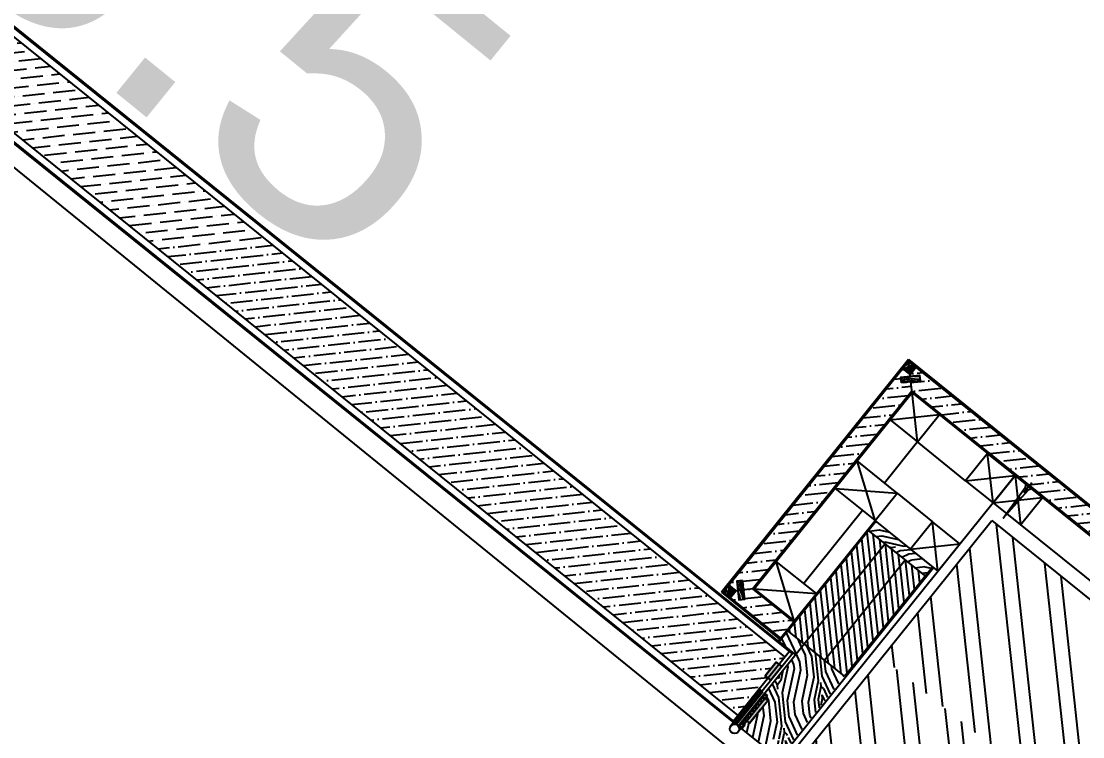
# Model space of a CAD drawing. Extents: x 83 to 143.2, y -2.6 to 70.8.
# Drawn here: x 115.893 to 116.8, y 41.708 to 42.319 of the extents above; entities that cross this region are included whole.
import ezdxf

# ---------------------------------------------------------------- set-up
doc = ezdxf.new("R2010")
doc.units = 0
doc.header["$MEASUREMENT"] = 0
doc.header["$PDMODE"] = 3
doc.header["$PDSIZE"] = 0.3
doc.layers.get('0').update_dxf_attribs({"linetype": 'CONTINUOUS'})
doc.layers.get('DEFPOINTS').update_dxf_attribs({"linetype": 'CONTINUOUS'})
for name, color, linetype in [('00CONDAS-DIM', 9, 'CONTINUOUS'), ('00CONDAS-SERRUR', 3, 'CONTINUOUS'), ('00CONDAS-WOOD', 2, 'CONTINUOUS'), ('a-dim', 3, 'CONTINUOUS'), ('A-FLOR-LEVL', 221, 'CONTINUOUS'), ('A-HATCH-WALL', 8, 'CONTINUOUS'), ('A-PLASTER', 8, 'CONTINUOUS'), ('A-WALL', 4, 'CONTINUOUS'), ('HA', 8, 'CONTINUOUS'), ('SERRUR', 3, 'CONTINUOUS'), ('SHADE30', 30, 'CONTINUOUS'), ('WOOD', 2, 'CONTINUOUS')]:
    doc.layers.add(name, color=color, linetype=linetype)
doc.styles.add('A100-STEXT', font='ARIAL.TTF', dxfattribs={"height": 0.25})
doc.dimstyles.new('A100-DIM', dxfattribs={"dimtxt": 0.25, "dimasz": 0.2, "dimexe": 0.1, "dimexo": 0.3, "dimgap": 0.1, "dimtad": 1, "dimlfac": 100, "dimrnd": 0.5, "dimdsep": 46, "dimtxsty": 'A100-STEXT', "dimblk1": 'OBLIQUE', "dimblk2": 'OBLIQUE', "dimsah": 1, "dimcen": -0.05, "dimdle": 0.1, "dimclrd": 15, "dimclre": 15, "dimclrt": 256, "dimadec": 0, "dimazin": 0, "dimtfac": 0.28, "dimtix": 1, "dimtmove": 2, "dimatfit": 3, "dimldrblk": 'OBLIQUE', "dimfxl": 0, "dimtolj": 1, "dimarcsym": 0})

# ---------------------------------------------------------------- blocks, each defined once
blk = doc.blocks.new('_OBLIQUE')
at = {"color": 0, "linetype": 'ByBlock'}
blk.add_line((-0.5, -0.5), (0.5, 0.5), dxfattribs=at)
blk = doc.blocks.new('*D48')
at = {"layer": 'a-dim', "color": 15, "lineweight": -2}
for p, q in [((114.70105, 42.21794), (117.58383, 45.80257)), ((117.56894, 45.68622), (117.44323, 45.78732)), ((114.81151, 42.25743), (114.6858, 42.35853))]:
    blk.add_line(p, q, dxfattribs=at)
at = {"layer": 'DEFPOINTS', "color": 0}
for p in [(117.52116, 45.72465), (117.80272, 45.49821), (115.04529, 42.06943)]:
    blk.add_point(p, dxfattribs=at)
at = {"layer": 'a-dim', "color": 15, "lineweight": -2, "xscale": 0.2, "yscale": 0.2, "zscale": 0.2}
for p, rotation in [((117.52116, 45.72465), 51.19370936958021), ((114.76372, 42.29586), 231.1937093695802)]:
    blk.add_blockref('_OBLIQUE', p, dxfattribs=dict(at, rotation=rotation))
at = {"layer": 'a-dim', "insert": (115.96505, 44.15292), "char_height": 0.25, "attachment_point": 5, "rotation": 51.19371, "style": 'A100-STEXT'}
blk.add_mtext('\\A1;440', dxfattribs=at)
blk = doc.blocks.new('*D50')
at = {"layer": 'a-dim', "color": 15, "lineweight": -2}
for p, q in [((114.29504, 43.077), (114.55824, 43.40123)), ((117.12335, 41.1902), (114.41757, 43.38661)), ((116.84554, 41.00663), (117.10874, 41.33086))]:
    blk.add_line(p, q, dxfattribs=at)
at = {"layer": 'DEFPOINTS', "color": 0}
for p in [(114.49521, 43.32359), (114.10597, 42.84408), (116.65647, 40.77371)]:
    blk.add_point(p, dxfattribs=at)
at = {"layer": 'a-dim', "color": 15, "lineweight": -2, "xscale": 0.2, "yscale": 0.2, "zscale": 0.2}
for p, rotation in [((114.49521, 43.32359), 140.9320866278699), ((117.04571, 41.25322), 320.9320866278699)]:
    blk.add_blockref('_OBLIQUE', p, dxfattribs=dict(at, rotation=rotation))
at = {"layer": 'a-dim', "insert": (115.91399, 42.46522), "char_height": 0.25, "attachment_point": 5, "rotation": 320.93209, "style": 'A100-STEXT'}
blk.add_mtext('\\A1;328.5', dxfattribs=at)
blk = doc.blocks.new('*D72')
at = {"layer": 'a-dim', "color": 15, "lineweight": -2}
for p, q in [((114.15354, 42.20911), (113.98675, 42.00171)), ((113.97149, 42.1423), (115.95863, 40.54425)), ((115.98483, 40.73639), (115.81804, 40.52899))]:
    blk.add_line(p, q, dxfattribs=at)
at = {"layer": 'DEFPOINTS', "color": 0}
for p in [(114.34155, 42.44289), (116.17283, 40.97017), (115.8807, 40.60692)]:
    blk.add_point(p, dxfattribs=at)
at = {"layer": 'a-dim', "color": 15, "lineweight": -2, "xscale": 0.2, "yscale": 0.2, "zscale": 0.2}
for p, rotation in [((114.04942, 42.07964), 141.1937093686047), ((115.8807, 40.60692), 321.1937093686047)]:
    blk.add_blockref('_OBLIQUE', p, dxfattribs=dict(at, rotation=rotation))
at = {"layer": 'a-dim', "insert": (115.10778, 41.52074), "char_height": 0.25, "attachment_point": 5, "rotation": 321.19371, "style": 'A100-STEXT'}
blk.add_mtext('\\A1;235', dxfattribs=at)
blk = doc.blocks.new('HING-PL-35')
at = {"layer": 'HA'}
h = blk.add_hatch(dxfattribs=at)
h.set_pattern_fill('NET', color=256, scale=0.02, angle=135, style=0)
h.set_pattern_definition([(135, (34.9200213, -8302.3462178), (-0.001767766953, -0.001767766953), []), (225, (34.9200213, -8302.3462178), (0.001767766953, -0.001767766953), [])])
h.paths.add_polyline_path([(0.003, 0.005, -0.341999), (0, 0.00113), (0, 0), (0.003, 0)])
h.paths.add_polyline_path([(-0.002, 0.00113, -0.341999), (-0.005, 0.005), (-0.005, 0), (-0.002, 0)])
h.paths.add_polyline_path([(-0.002, 0), (-0.005, 0), (-0.005, -0.001), (-0.002, -0.001)])
h.paths.add_polyline_path([(-0.002, -0.001), (-0.005, -0.001), (-0.005, -0.035), (-0.002, -0.035)])
h.paths.add_polyline_path([(0.003, 0), (0, 0), (0, -0.01091, -0.008633), (0.003, -0.0092)])
h.paths.add_polyline_path([(0.003, -0.0092, 0.008633), (0, -0.01091), (0, -0.02124, -0.015099), (0.003, -0.01881)])
h.paths.add_polyline_path([(0.003, -0.01881, 0.015099), (0, -0.02124), (0, -0.03447, -0.016745), (0.003, -0.03128)])
h.paths.add_polyline_path([(0.003, -0.03128, 0.016745), (0, -0.03447), (0, -0.035), (0.003, -0.035)])
at = {"layer": 'SERRUR'}
for p, q in [((-0.005, -0.035), (-0.005, 0.005)), ((-0.002, -0.035), (-0.002, 0.00113)), ((0, -0.035), (0, 0.00113)), ((0.003, -0.035), (0.003, 0.005)), ((-0.005, -0.035), (-0.002, -0.035)), ((0, -0.035), (0.003, -0.035))]:
    blk.add_line(p, q, dxfattribs=at)
blk.add_circle((-0.001, 0.005), 0.004, dxfattribs=at)
blk = doc.blocks.new('scr')
at = {"layer": '00CONDAS-SERRUR'}
for p, q in [((266536.36, 268713.65, 0), (266568.67, 268715.37, 0)), ((266536.36, 268713.66, 0), (266568.67, 268711.93, 0)), ((266536.36, 268713.66, 0), (266568.67, 268711.93, 0)), ((266538.49, 268713.46, 0), (266538.63, 268713.85, 0)), ((266539.72, 268713.39, 0), (266539.92, 268713.93, 0)), ((266540.95, 268713.31, 0), (266541.2, 268714, 0)), ((266542.18, 268713.24, 0), (266542.49, 268714.08, 0)), ((266543.41, 268713.17, 0), (266543.78, 268714.16, 0)), ((266544.64, 268713.1, 0), (266545.06, 268714.23, 0)), ((266545.87, 268713.02, 0), (266546.35, 268714.31, 0)), ((266547.1, 268712.95, 0), (266547.64, 268714.39, 0)), ((266548.33, 268712.88, 0), (266548.92, 268714.46, 0)), ((266549.57, 268712.8, 0), (266550.21, 268714.54, 0)), ((266550.8, 268712.73, 0), (266551.5, 268714.61, 0)), ((266552.11, 268712.65, 0), (266552.87, 268714.7, 0)), ((266553.42, 268712.58, 0), (266554.24, 268714.78, 0)), ((266554.63, 268712.51, 0), (266555.5, 268714.85, 0)), ((266555.86, 268712.43, 0), (266556.78, 268714.93, 0)), ((266557.09, 268712.36, 0), (266558.07, 268715, 0)), ((266558.32, 268712.29, 0), (266559.36, 268715.08, 0)), ((266571.36, 268716.88, 0), (266568.67, 268715.37, 0)), ((266571.36, 268716.88, 0), (266568.67, 268715.37, 0)), ((266571.36, 268716.88, 0), (266568.67, 268715.37, 0)), ((266571.36, 268716.88, 0), (266568.67, 268715.37, 0)), ((266568.67, 268711.93, 0), (266568.67, 268715.37, 0)), ((266568.67, 268715.37, 0), (266568.67, 268711.93, 0)), ((266568.67, 268711.93, 0), (266568.67, 268715.37, 0)), ((266568.67, 268715.37, 0), (266568.67, 268711.93, 0)), ((266571.36, 268714.19, 0), (266570.28, 268714.19, 0)), ((266570.28, 268713.12, 0), (266570.28, 268714.19, 0)), ((266571.36, 268714.19, 0), (266570.28, 268714.19, 0)), ((266570.28, 268714.19, 0), (266570.28, 268713.12, 0)), ((266571.36, 268714.19, 0), (266570.28, 268714.19, 0)), ((266570.28, 268713.12, 0), (266570.28, 268714.19, 0)), ((266571.36, 268714.19, 0), (266570.28, 268714.19, 0)), ((266570.28, 268714.19, 0), (266570.28, 268713.12, 0)), ((266571.36, 268714.19, 0), (266571.36, 268716.88, 0)), ((266571.36, 268716.88, 0), (266571.36, 268714.19, 0)), ((266571.36, 268714.19, 0), (266571.36, 268716.88, 0)), ((266571.36, 268716.88, 0), (266571.36, 268714.19, 0)), ((266571.36, 268710.43, 0), (266568.67, 268711.93, 0)), ((266571.36, 268710.43, 0), (266568.67, 268711.93, 0)), ((266571.36, 268710.43, 0), (266568.67, 268711.93, 0)), ((266571.36, 268710.43, 0), (266568.67, 268711.93, 0)), ((266571.36, 268713.12, 0), (266570.28, 268713.12, 0)), ((266571.36, 268713.12, 0), (266570.28, 268713.12, 0)), ((266571.36, 268713.12, 0), (266570.28, 268713.12, 0)), ((266571.36, 268713.12, 0), (266570.28, 268713.12, 0)), ((266571.36, 268710.43, 0), (266571.36, 268713.12, 0)), ((266571.36, 268713.12, 0), (266571.36, 268710.43, 0)), ((266571.36, 268710.43, 0), (266571.36, 268713.12, 0)), ((266571.36, 268713.12, 0), (266571.36, 268710.43, 0))]:
    blk.add_line(p, q, dxfattribs=at)
at = {"layer": 'HA'}
blk.add_line((266564.67, 268713.65, 0), (266575.81, 268713.65, 0), dxfattribs=at)

msp = doc.modelspace()

# ---------------------------------------------------------------- hatches: boundary and pattern name
at = {"layer": 'A-HATCH-WALL'}
h = msp.add_hatch(dxfattribs=at)
h.set_pattern_fill('ANSI32', color=256, scale=0.1, angle=51.19371, style=0)
h.set_pattern_definition([(57.3874, (111.50891, 37.085542), (-0.03158753, 0.02021084), []), (57.3874, (111.526175, 37.089334), (-0.03158753, 0.02021084), [])])
edge = h.paths.add_edge_path()
edge.add_line((117.80571, 41.91553), (117.77063, 41.94374))
edge.add_line((117.77063, 41.94374), (117.76908, 41.94181))
edge.add_ellipse((117.7684, 41.94096), major_axis=(0.000764, 0.000764), ratio=1, start_angle=6.19371, end_angle=96.19371)
edge.add_ellipse((117.7684, 41.94097), major_axis=(0.00153, 0.00153), ratio=1, start_angle=6.19371, end_angle=96.19371)
edge.add_line((117.76672, 41.94232), (117.7635, 41.93831))
edge.add_line((117.7635, 41.93831), (117.76419, 41.93467))
edge.add_line((117.76419, 41.93467), (117.76255, 41.93713))
edge.add_line((117.76255, 41.93713), (117.7615, 41.93583))
edge.add_line((117.7615, 41.93583), (117.76219, 41.93219))
edge.add_line((117.76219, 41.93219), (117.76055, 41.93465))
edge.add_line((117.76055, 41.93465), (117.7595, 41.93334))
edge.add_line((117.7595, 41.93334), (117.75959, 41.93285))
edge.add_line((117.75959, 41.93285), (117.75939, 41.9332))
edge.add_line((117.75939, 41.9332), (117.7575, 41.93086))
edge.add_line((117.7575, 41.93086), (117.75819, 41.92722))
edge.add_line((117.75819, 41.92722), (117.75655, 41.92968))
edge.add_line((117.75655, 41.92968), (117.75004, 41.92158))
edge.add_ellipse((117.74968, 41.92326), major_axis=(0.0017, 0.0017), ratio=1, start_angle=96.19371, end_angle=276.19371)
edge.add_line((117.75004, 41.92158), (117.75419, 41.92674))
edge.add_line((117.75419, 41.92674), (117.75356, 41.92778))
edge.add_line((117.75356, 41.92778), (117.75628, 41.93082))
edge.add_line((117.75628, 41.93082), (117.75526, 41.93252))
edge.add_line((117.75526, 41.93252), (117.75241, 41.93244))
edge.add_line((117.75241, 41.93244), (117.75242, 41.93215))
edge.add_line((117.75242, 41.93215), (117.75173, 41.93242))
edge.add_line((117.75173, 41.93242), (117.75526, 41.93252))
edge.add_line((117.75526, 41.93252), (117.75628, 41.93082))
edge.add_line((117.75628, 41.93082), (117.759, 41.93385))
edge.add_line((117.759, 41.93385), (117.75724, 41.9368))
edge.add_line((117.75724, 41.9368), (117.75572, 41.93739))
edge.add_line((117.75572, 41.93739), (117.75909, 41.93748))
edge.add_line((117.75909, 41.93748), (117.76036, 41.93537))
edge.add_line((117.76036, 41.93537), (117.76172, 41.93688))
edge.add_line((117.76172, 41.93688), (117.7606, 41.93875))
edge.add_line((117.7606, 41.93875), (117.75772, 41.93987))
edge.add_line((117.75772, 41.93987), (117.7599, 41.93993))
edge.add_line((117.7599, 41.93993), (117.76172, 41.93688))
edge.add_line((117.76172, 41.93688), (117.7686, 41.94457))
edge.add_line((117.7686, 41.94457), (117.76768, 41.94612))
edge.add_line((117.76768, 41.94612), (117.67518, 42.0205))
edge.add_line((117.67518, 42.0205), (117.14421, 41.36026))
edge.add_line((117.14421, 41.36026), (116.72888, 40.84381))
edge.add_line((116.72888, 40.84381), (116.85941, 40.73884))
edge.add_line((116.85941, 40.73884), (117.80571, 41.91553))
edge = h.paths.add_edge_path(flags=17)
edge.add_ellipse((117.74968, 41.92326), major_axis=(0.0017, 0.0017), ratio=1, start_angle=186.2075, end_angle=276.19371)
edge.add_ellipse((117.74968, 41.92326), major_axis=(0.0017, 0.0017), ratio=1, start_angle=186.19159, end_angle=276.19371)
edge.add_ellipse((117.74968, 41.92326), major_axis=(0.0017, 0.0017), ratio=1, start_angle=96.19371, end_angle=186.19159)
edge.add_line((117.74729, 41.923), (117.74729, 41.923))
edge.add_ellipse((117.74968, 41.92326), major_axis=(0.0017, 0.0017), ratio=1, start_angle=96.19371, end_angle=186.19159)
h.paths.add_polyline_path([(117.75441, 41.93492), (117.75442, 41.93463), (117.75372, 41.9349)], flags=16)
h.paths.add_polyline_path([(117.76019, 41.9297), (117.75978, 41.93032), (117.76006, 41.93038)], flags=16)
edge = h.paths.add_edge_path(flags=16)
edge.add_ellipse((117.76296, 41.94534), major_axis=(0.000764, 0.000764), ratio=1, start_angle=276.19371, end_angle=366.19371)
edge.add_ellipse((117.76296, 41.94534), major_axis=(0.00153, 0.00153), ratio=1, start_angle=276.19371, end_angle=366.19371)
edge = h.paths.add_edge_path(flags=16)
edge.add_ellipse((117.76296, 41.94534), major_axis=(0.000764, 0.000764), ratio=1, start_angle=276.19371, end_angle=366.19371)
edge.add_line((117.76364, 41.94618), (117.76364, 41.94618))
edge.add_ellipse((117.76296, 41.94534), major_axis=(0.000764, 0.000764), ratio=1, start_angle=276.19371, end_angle=366.19371, ccw=False)
edge.add_ellipse((117.76296, 41.94534), major_axis=(0.00153, 0.00153), ratio=1, start_angle=276.19371, end_angle=366.19371)
h = msp.add_hatch(dxfattribs=at)
h.set_pattern_fill('ANSI32', color=256, scale=0.1, angle=51.19371, style=0)
h.set_pattern_definition([(96.19371, (92.466562, -21.667857), (-0.037281106, -0.004045883), []), (96.19371, (92.47764, -21.65408), (-0.037281106, -0.004045883), [])])
h.paths.add_polyline_path([(117.14421, 41.36026), (117.23821, 41.47715), (116.72195, 41.89233), (116.62794, 41.77544)])
h = msp.add_hatch(dxfattribs=at)
h.set_pattern_fill('ANSI32', color=256, scale=0.1, angle=51.19371, style=0)
h.set_pattern_definition([(96.19371, (85.894197, 11.917012), (-0.037281106, -0.004045883), []), (96.19371, (85.905275, 11.930788), (-0.037281106, -0.004045883), [])])
h.paths.add_polyline_path([(116.74483, 41.68143), (116.62794, 41.77544), (115.92464, 40.9009), (116.04153, 40.80689)])
at = {"layer": 'HA'}
h = msp.add_hatch(dxfattribs=at)
h.set_pattern_fill('ANSI36', color=256, scale=0.06, angle=51.19371, style=0)
h.set_pattern_definition([(6.1937094, (-241.5782636, 7.708234), (0.01385756349, -0.00604016218), [0.01875, -0.00375, 0, -0.00375])])
h.paths.add_polyline_path([(116.54521, 41.77588), (116.5402, 41.76965), (116.53786, 41.77153), (116.52846, 41.75984), (116.52844, 41.75982), (116.53078, 41.75794), (116.5051, 41.72601), (115.78895, 42.30194), (115.81087, 42.32919), (115.81321, 42.32731), (115.82263, 42.33902), (115.82029, 42.3409), (115.82906, 42.35181)])
h = msp.add_hatch(dxfattribs=at)
h.set_pattern_fill('WOODFACE', color=256, scale=0.015, angle=51.19371, style=0)
h.set_pattern_definition([(51.1937094, (-241.575799, 7.710102), (0.02108937805, 0.00228869687), [0.00075, -0.01425]), (321.1937094, (-241.567948, 7.711487), (0.00228869687, -0.02108937805), [0.0015, -0.0135]), (6.1937094, (-241.570997, 7.710089), (0.01168903746, -0.0094003406), [0.0010605, -0.0031815, 0.0010605, -0.002121, 0.007425, -0.00636470343]), (6.1937094, (-241.576854, 7.709987), (0.01168903746, -0.0094003406), [0.00106065, -0.0021213, 0.00106065, -0.01697060343]), (6.1937094, (-241.572395, 7.713138), (0.01168903746, -0.0094003406), [0.00106065, -0.0201525534]), (6.1937094, (-241.572039, 7.714777), (0.01168903746, -0.0094003406), [0.00106065, -0.0201525534]), (6.1937094, (-241.57228, 7.712084), (0.01168903746, -0.0094003406), [0.00106065, -0.0201525534]), (6.1937094, (-241.572166, 7.711029), (0.01168903746, -0.0094003406), [0.0021213, -0.0190919034]), (6.1937094, (-241.561049, 7.706901), (0.01168903746, -0.0094003406), [0.0021213, -0.0190919034]), (6.1937094, (-241.572521, 7.70939), (0.01168903746, -0.0094003406), [0.0042426, -0.0169706034]), (6.1937094, (-241.572407, 7.708336), (0.01168903746, -0.0094003406), [0.0042426, -0.0169706034]), (6.1937094, (-241.56279, 7.713114), (0.01168903746, -0.0094003406), [0.0042426, -0.0169706034]), (6.1937094, (-241.571708, 7.706812), (0.01168903746, -0.0094003406), [0.00318198, -0.0180312234]), (6.1937094, (-241.571835, 7.703064), (0.01168903746, -0.0094003406), [0.00318198, -0.0180312234]), (6.1937094, (-241.572064, 7.705173), (0.01168903746, -0.0094003406), [0.00318198, -0.0180312234]), (6.1937094, (-241.562447, 7.70995), (0.01168903746, -0.0094003406), [0.005303301, -0.0159099024]), (6.1937094, (-241.562802, 7.708311), (0.01168903746, -0.0094003406), [0.005303301, -0.0159099024]), (6.1937094, (-241.564784, 7.71183), (0.01168903746, -0.0094003406), [0.0074246212, -0.0137885822]), (24.6286582, (-241.57369, 7.7103305), (0.0094003406, 0.01168903746), [0.00167705085, -0.0318639687]), (24.6286582, (-241.5683034, 7.709848), (0.0094003406, 0.01168903746), [0.00167705085, -0.0318639687]), (24.6286582, (-241.569942, 7.710204), (0.0094003406, 0.01168903746), [0.00167705085, -0.0318639687]), (24.6286582, (-241.575329, 7.710686), (0.0094003406, 0.01168903746), [0.003354102, -0.03018691765]), (24.6286582, (-241.568189, 7.708794), (0.0094003406, 0.01168903746), [0.00503115294, -0.0285098667]), (24.6286582, (-241.5685445, 7.707155), (0.0094003406, 0.01168903746), [0.0067082039, -0.0268328157]), (24.6286582, (-241.5689, 7.705516), (0.0094003406, 0.01168903746), [0.0067082039, -0.0268328157]), (24.6286582, (-241.5668035, 7.7009425), (0.0094003406, 0.01168903746), [0.0067082039, -0.0268328157]), (24.6286582, (-241.5679724, 7.7018825), (0.0094003406, 0.01168903746), [0.008385255, -0.02515576465]), (24.6286582, (-241.568671, 7.703407), (0.0094003406, 0.01168903746), [0.008385255, -0.02515576465]), (347.7587605, (-241.570057, 7.711258), (0.01168903746, -0.00940034059), [0.00167705085, -0.0318639687]), (347.7587605, (-241.572636, 7.710445), (0.01168903746, -0.00940034059), [0.00167705085, -0.0318639687]), (347.7587605, (-241.575799, 7.7101017), (0.01168903746, -0.00940034059), [0.003354102, -0.03018691765]), (347.7587605, (-241.5712256, 7.712198), (0.01168903746, -0.00940034059), [0.003354102, -0.03018691765]), (347.7587605, (-241.5773236, 7.709403), (0.01168903746, -0.00940034059), [0.00503115294, -0.0285098667]), (347.7587605, (-241.5782636, 7.708234), (0.01168903746, -0.00940034059), [0.0067082039, -0.0268328157]), (347.7587605, (-241.569219, 7.718284), (0.01168903746, -0.00940034059), [0.0067082039, -0.0268328157]), (347.7587605, (-241.57134, 7.713253), (0.01168903746, -0.00940034059), [0.0067082039, -0.0268328157]), (347.7587605, (-241.570629, 7.7165306), (0.01168903746, -0.00940034059), [0.008385255, -0.02515576465]), (347.7587605, (-241.5709845, 7.714892), (0.01168903746, -0.00940034059), [0.008385255, -0.02515576465])])
h.paths.add_polyline_path([(116.65714, 42.02337), (116.65213, 42.01713), (116.6509, 42.02838)])
h.paths.add_polyline_path([(116.65213, 42.01713), (116.64589, 42.02215), (116.6509, 42.02838)])
h = msp.add_hatch(dxfattribs=at)
h.set_pattern_fill('ANSI36', color=256, scale=0.06, angle=51.19371, style=0)
h.set_pattern_definition([(6.1937, (116.4923524, 41.831225), (0.01385756, -0.00604016), [0.01875, -0.00375, 0, -0.00375])])
h.paths.add_polyline_path([(116.64486, 42.00989), (116.65282, 42.01076), (116.65365, 42.00307), (116.51766, 41.83397), (116.50998, 41.83314), (116.50911, 41.84109), (116.50414, 41.84055), (116.50501, 41.8326), (116.5036, 41.83245), (116.49737, 41.83746), (116.64589, 42.02215), (116.65213, 42.01713), (116.65228, 42.01573), (116.64432, 42.01486)])
h.paths.add_polyline_path([(116.55263, 41.80585), (116.54135, 41.79182), (116.49859, 41.82621), (116.5036, 41.83245), (116.50501, 41.8326), (116.50587, 41.82464), (116.51084, 41.82518), (116.50998, 41.83314), (116.51766, 41.83397)])
h = msp.add_hatch(dxfattribs=at)
h.set_pattern_fill('WOODFACE', color=256, scale=0.015, angle=51.19371, style=0)
h.set_pattern_definition([(51.1937094, (-241.575799, 7.710102), (0.02108937805, 0.00228869687), [0.00075, -0.01425]), (321.1937094, (-241.567948, 7.711487), (0.00228869687, -0.02108937805), [0.0015, -0.0135]), (6.1937094, (-241.570997, 7.710089), (0.01168903746, -0.0094003406), [0.0010605, -0.0031815, 0.0010605, -0.002121, 0.007425, -0.00636470343]), (6.1937094, (-241.576854, 7.709987), (0.01168903746, -0.0094003406), [0.00106065, -0.0021213, 0.00106065, -0.01697060343]), (6.1937094, (-241.572395, 7.713138), (0.01168903746, -0.0094003406), [0.00106065, -0.0201525534]), (6.1937094, (-241.572039, 7.714777), (0.01168903746, -0.0094003406), [0.00106065, -0.0201525534]), (6.1937094, (-241.57228, 7.712084), (0.01168903746, -0.0094003406), [0.00106065, -0.0201525534]), (6.1937094, (-241.572166, 7.711029), (0.01168903746, -0.0094003406), [0.0021213, -0.0190919034]), (6.1937094, (-241.561049, 7.706901), (0.01168903746, -0.0094003406), [0.0021213, -0.0190919034]), (6.1937094, (-241.572521, 7.70939), (0.01168903746, -0.0094003406), [0.0042426, -0.0169706034]), (6.1937094, (-241.572407, 7.708336), (0.01168903746, -0.0094003406), [0.0042426, -0.0169706034]), (6.1937094, (-241.56279, 7.713114), (0.01168903746, -0.0094003406), [0.0042426, -0.0169706034]), (6.1937094, (-241.571708, 7.706812), (0.01168903746, -0.0094003406), [0.00318198, -0.0180312234]), (6.1937094, (-241.571835, 7.703064), (0.01168903746, -0.0094003406), [0.00318198, -0.0180312234]), (6.1937094, (-241.572064, 7.705173), (0.01168903746, -0.0094003406), [0.00318198, -0.0180312234]), (6.1937094, (-241.562447, 7.70995), (0.01168903746, -0.0094003406), [0.005303301, -0.0159099024]), (6.1937094, (-241.562802, 7.708311), (0.01168903746, -0.0094003406), [0.005303301, -0.0159099024]), (6.1937094, (-241.564784, 7.71183), (0.01168903746, -0.0094003406), [0.0074246212, -0.0137885822]), (24.6286582, (-241.57369, 7.7103305), (0.0094003406, 0.01168903746), [0.00167705085, -0.0318639687]), (24.6286582, (-241.5683034, 7.709848), (0.0094003406, 0.01168903746), [0.00167705085, -0.0318639687]), (24.6286582, (-241.569942, 7.710204), (0.0094003406, 0.01168903746), [0.00167705085, -0.0318639687]), (24.6286582, (-241.575329, 7.710686), (0.0094003406, 0.01168903746), [0.003354102, -0.03018691765]), (24.6286582, (-241.568189, 7.708794), (0.0094003406, 0.01168903746), [0.00503115294, -0.0285098667]), (24.6286582, (-241.5685445, 7.707155), (0.0094003406, 0.01168903746), [0.0067082039, -0.0268328157]), (24.6286582, (-241.5689, 7.705516), (0.0094003406, 0.01168903746), [0.0067082039, -0.0268328157]), (24.6286582, (-241.5668035, 7.7009425), (0.0094003406, 0.01168903746), [0.0067082039, -0.0268328157]), (24.6286582, (-241.5679724, 7.7018825), (0.0094003406, 0.01168903746), [0.008385255, -0.02515576465]), (24.6286582, (-241.568671, 7.703407), (0.0094003406, 0.01168903746), [0.008385255, -0.02515576465]), (347.7587605, (-241.570057, 7.711258), (0.01168903746, -0.00940034059), [0.00167705085, -0.0318639687]), (347.7587605, (-241.572636, 7.710445), (0.01168903746, -0.00940034059), [0.00167705085, -0.0318639687]), (347.7587605, (-241.575799, 7.7101017), (0.01168903746, -0.00940034059), [0.003354102, -0.03018691765]), (347.7587605, (-241.5712256, 7.712198), (0.01168903746, -0.00940034059), [0.003354102, -0.03018691765]), (347.7587605, (-241.5773236, 7.709403), (0.01168903746, -0.00940034059), [0.00503115294, -0.0285098667]), (347.7587605, (-241.5782636, 7.708234), (0.01168903746, -0.00940034059), [0.0067082039, -0.0268328157]), (347.7587605, (-241.569219, 7.718284), (0.01168903746, -0.00940034059), [0.0067082039, -0.0268328157]), (347.7587605, (-241.57134, 7.713253), (0.01168903746, -0.00940034059), [0.0067082039, -0.0268328157]), (347.7587605, (-241.570629, 7.7165306), (0.01168903746, -0.00940034059), [0.008385255, -0.02515576465]), (347.7587605, (-241.5709845, 7.714892), (0.01168903746, -0.00940034059), [0.008385255, -0.02515576465])])
h.paths.add_polyline_path([(116.66023, 42.01659), (116.66077, 42.01162), (116.64486, 42.00989), (116.64432, 42.01486)])
h = msp.add_hatch(dxfattribs=at)
h.set_pattern_fill('ANSI36', color=256, scale=0.06, angle=51.19371, style=0)
h.set_pattern_definition([(6.1937, (116.6458586, 42.0093395), (0.01385756, -0.00604016), [0.01875, -0.00375, 0, -0.00375])])
h.paths.add_polyline_path([(117.22727, 41.56487), (117.21599, 41.55084), (116.65365, 42.00307), (116.65282, 42.01076), (116.66077, 42.01162), (116.66023, 42.01659), (116.65228, 42.01573), (116.65213, 42.01713), (116.65714, 42.02337)])
h = msp.add_hatch(dxfattribs=at)
h.set_pattern_fill('WOODFACE', color=256, scale=0.05, angle=-38.80629, style=0)
h.set_pattern_definition([(321.19371, (156.252583, -311.98729), (0.070297927, 0.0076289896), [0.0025, -0.0475]), (51.19371, (156.279135, -311.986186), (-0.0076289896, 0.070297927), [0.005, -0.045]), (6.193709, (156.26821, -311.983816), (0.0313344686, 0.0389634582), [0.003535, -0.010605, 0.003535, -0.00707, 0.02475, -0.021215678]), (6.193709, (156.249068, -311.98767), (0.0313344686, 0.0389634582), [0.0035355, -0.007071, 0.0035355, -0.056568678]), (6.193709, (156.26584, -311.994742), (0.0313344686, 0.0389634582), [0.0035355, -0.067175178]), (6.193709, (156.268168, -311.999824), (0.0313344686, 0.0389634582), [0.0035355, -0.067175178]), (6.193709, (156.265457, -311.991227), (0.0313344686, 0.0389634582), [0.0035355, -0.067175178]), (6.193709, (156.265075, -311.987712), (0.0313344686, 0.0389634582), [0.007071, -0.063639678]), (6.193709, (156.298317, -311.966323), (0.0313344686, 0.0389634582), [0.007071, -0.063639678]), (6.193709, (156.262746, -311.98263), (0.0313344686, 0.0389634582), [0.014142, -0.056568678]), (6.193709, (156.262364, -311.979116), (0.0313344686, 0.0389634582), [0.014142, -0.056568678]), (6.193709, (156.29709, -311.987794), (0.0313344686, 0.0389634582), [0.014142, -0.056568678]), (6.193709, (156.26355, -311.973653), (0.0313344686, 0.0389634582), [0.0106066, -0.060104078]), (6.193709, (156.260457, -311.96154), (0.0313344686, 0.0389634582), [0.0106066, -0.060104078]), (6.193709, (156.26122, -311.96857), (0.0313344686, 0.0389634582), [0.0106066, -0.060104078]), (6.193709, (156.295947, -311.97725), (0.0313344686, 0.0389634582), [0.01767767, -0.053033008]), (6.193709, (156.293617, -311.972168), (0.0313344686, 0.0389634582), [0.01767767, -0.053033008]), (6.193709, (156.28968, -311.985042), (0.0313344686, 0.0389634582), [0.024748737, -0.045961941]), (347.7587606, (156.259612, -311.986527), (0.0389634582, -0.0313344686), [0.0055901695, -0.106213229]), (347.7587606, (156.276805, -311.981105), (0.0389634582, -0.0313344686), [0.0055901695, -0.106213229]), (347.7587606, (156.271724, -311.983434), (0.0389634582, -0.0313344686), [0.0055901695, -0.106213229]), (347.7587606, (156.25453, -311.988857), (0.0389634582, -0.0313344686), [0.01118034, -0.100623059]), (347.7587606, (156.276424, -311.97759), (0.0389634582, -0.0313344686), [0.01677051, -0.095032889]), (347.7587606, (156.274094, -311.972508), (0.0389634582, -0.0313344686), [0.02236068, -0.089442719]), (347.7587606, (156.271765, -311.967427), (0.0389634582, -0.0313344686), [0.02236068, -0.089442719]), (347.7587606, (156.27532, -311.951037), (0.0389634582, -0.0313344686), [0.02236068, -0.089442719]), (347.7587606, (156.272187, -311.954934), (0.0389634582, -0.0313344686), [0.02795085, -0.083852549]), (347.7587606, (156.271002, -311.960397), (0.0389634582, -0.0313344686), [0.02795085, -0.083852549]), (24.628658, (156.272105, -311.98695), (0.0313344686, 0.0389634582), [0.0055901695, -0.106213229]), (24.628658, (156.263127, -311.986145), (0.0313344686, 0.0389634582), [0.0055901695, -0.106213229]), (24.628658, (156.252583, -311.98729), (0.0313344686, 0.0389634582), [0.01118034, -0.100623059]), (24.628658, (156.268972, -311.990846), (0.0313344686, 0.0389634582), [0.01118034, -0.100623059]), (24.628658, (156.24712, -311.986105), (0.0313344686, 0.0389634582), [0.01677051, -0.095032889]), (24.628658, (156.243223, -311.98297), (0.0313344686, 0.0389634582), [0.02236068, -0.089442719]), (24.628658, (156.279857, -312.009224), (0.0313344686, 0.0389634582), [0.02236068, -0.089442719]), (24.628658, (156.269353, -311.99436), (0.0313344686, 0.0389634582), [0.02236068, -0.089442719]), (24.628658, (156.274012, -312.004524), (0.0313344686, 0.0389634582), [0.02795085, -0.083852549]), (24.628658, (156.271683, -311.999442), (0.0313344686, 0.0389634582), [0.02795085, -0.083852549])])
h.paths.add_polyline_path([(116.62297, 41.89172), (116.6167, 41.88393), (116.66502, 41.84507), (116.67128, 41.85287)])
h = msp.add_hatch(dxfattribs=at)
h.set_pattern_fill('ANSI31', color=256, scale=0.04, angle=-38.80629, style=0)
h.set_pattern_definition([(276.1937094, (78.7352406, 416.931379), (-0.00497081408, -0.000539451025), [])])
h.paths.add_polyline_path([(116.6167, 41.88393), (116.63073, 41.87265), (116.56179, 41.78693), (116.54777, 41.79821)])
h = msp.add_hatch(dxfattribs=at)
h.set_pattern_fill('ANSI31', color=256, scale=0.04, angle=-38.80629, style=0)
h.set_pattern_definition([(276.1937094, (78.7180967, 416.945166), (-0.00497081408, -0.000539451025), [])])
h.paths.add_polyline_path([(116.63073, 41.87265), (116.64787, 41.85886), (116.57894, 41.77314), (116.56179, 41.78693)])
h = msp.add_hatch(dxfattribs=at)
h.set_pattern_fill('ANSI31', color=256, scale=0.04, angle=-38.80629, style=0)
h.set_pattern_definition([(276.1937094, (78.7352406, 416.931379), (-0.00497081408, -0.000539451025), [])])
h.paths.add_polyline_path([(116.64787, 41.85886), (116.66502, 41.84507), (116.59608, 41.75935), (116.57894, 41.77314)])
h = msp.add_hatch(dxfattribs=at)
h.set_pattern_fill('WOODFACE', color=256, scale=0.015, angle=51.19371, style=0)
h.set_pattern_definition([(231.1937094, (73.16458, 399.080185), (0.00228869687, -0.02108937805), [0.00075, -0.01425]), (321.1937094, (73.164911, 399.07222), (0.02108937805, 0.00228869687), [0.0015, -0.0135]), (276.1937094, (73.165622, 399.075497), (0.01168903746, -0.0094003406), [0.0010605, -0.0031815, 0.0010605, -0.002121, 0.007425, -0.00636470343]), (276.1937094, (73.164466, 399.08124), (0.01168903746, -0.0094003406), [0.00106065, -0.0021213, 0.00106065, -0.01697060343]), (276.1937094, (73.162345, 399.076209), (0.01168903746, -0.0094003406), [0.00106065, -0.0201525534]), (276.1937094, (73.16082, 399.07551), (0.01168903746, -0.0094003406), [0.00106065, -0.0201525534]), (276.1937094, (73.163399, 399.076323), (0.01168903746, -0.0094003406), [0.00106065, -0.0201525534]), (276.1937094, (73.164453, 399.076437), (0.01168903746, -0.0094003406), [0.0021213, -0.0190919034]), (276.1937094, (73.17087, 399.066465), (0.01168903746, -0.0094003406), [0.0021213, -0.0190919034]), (276.1937094, (73.165978, 399.077136), (0.01168903746, -0.0094003406), [0.0042426, -0.0169706034]), (276.1937094, (73.167032, 399.077251), (0.01168903746, -0.0094003406), [0.0042426, -0.0169706034]), (276.1937094, (73.164429, 399.066833), (0.01168903746, -0.0094003406), [0.0042426, -0.0169706034]), (276.1937094, (73.168671, 399.076895), (0.01168903746, -0.0094003406), [0.00318198, -0.0180312234]), (276.1937094, (73.172305, 399.077823), (0.01168903746, -0.0094003406), [0.00318198, -0.0180312234]), (276.1937094, (73.170196, 399.077594), (0.01168903746, -0.0094003406), [0.00318198, -0.0180312234]), (276.1937094, (73.167592, 399.067176), (0.01168903746, -0.0094003406), [0.005303301, -0.0159099024]), (276.1937094, (73.169117, 399.067875), (0.01168903746, -0.0094003406), [0.005303301, -0.0159099024]), (276.1937094, (73.165255, 399.069056), (0.01168903746, -0.0094003406), [0.0074246212, -0.0137885822]), (257.7587606, (73.164809, 399.0780763), (-0.00940034059, -0.01168903746), [0.00167705085, -0.0318639687]), (257.7587606, (73.166436, 399.0729184), (-0.00940034059, -0.01168903746), [0.00167705085, -0.0318639687]), (257.7587606, (73.165737, 399.074443), (-0.00940034059, -0.01168903746), [0.00167705085, -0.0318639687]), (257.7587606, (73.16411, 399.079601), (-0.00940034059, -0.01168903746), [0.003354102, -0.03018691765]), (257.7587606, (73.16749, 399.073033), (-0.00940034059, -0.01168903746), [0.00503115294, -0.0285098667]), (257.7587606, (73.169015, 399.073732), (-0.00940034059, -0.01168903746), [0.0067082039, -0.0268328157]), (257.7587606, (73.170539, 399.0744306), (-0.00940034059, -0.01168903746), [0.0067082039, -0.0268328157]), (257.7587606, (73.175456, 399.073364), (-0.00940034059, -0.01168903746), [0.0067082039, -0.0268328157]), (257.7587606, (73.174287, 399.074304), (-0.00940034059, -0.01168903746), [0.008385255, -0.02515576465]), (257.7587606, (73.172648, 399.0746595), (-0.00940034059, -0.01168903746), [0.008385255, -0.02515576465]), (294.6286582, (73.1646824, 399.0743285), (0.01168903746, -0.00940034059), [0.00167705085, -0.0318639687]), (294.6286582, (73.1649235, 399.077022), (0.01168903746, -0.00940034059), [0.00167705085, -0.0318639687]), (294.6286582, (73.16458, 399.080185), (0.01168903746, -0.00940034059), [0.003354102, -0.03018691765]), (294.6286582, (73.1635135, 399.0752685), (0.01168903746, -0.00940034059), [0.003354102, -0.03018691765]), (294.6286582, (73.164936, 399.081824), (0.01168903746, -0.00940034059), [0.00503115294, -0.0285098667]), (294.6286582, (73.165876, 399.082993), (0.01168903746, -0.00940034059), [0.0067082039, -0.0268328157]), (294.6286582, (73.158, 399.072003), (0.01168903746, -0.00940034059), [0.0067082039, -0.0268328157]), (294.6286582, (73.162459, 399.075154), (0.01168903746, -0.00940034059), [0.0067082039, -0.0268328157]), (294.6286582, (73.15941, 399.073756), (0.01168903746, -0.00940034059), [0.008385255, -0.02515576465]), (294.6286582, (73.1609345, 399.074455), (0.01168903746, -0.00940034059), [0.008385255, -0.02515576465])])
h.paths.add_polyline_path([(116.49859, 41.82621), (116.5036, 41.83245), (116.49235, 41.83122)])
h.paths.add_polyline_path([(116.5036, 41.83245), (116.49737, 41.83746), (116.49235, 41.83122)])
h = msp.add_hatch(dxfattribs=at)
h.set_pattern_fill('WOODFACE', color=256, scale=0.015, angle=51.19371, style=0)
h.set_pattern_definition([(231.1937094, (73.16458, 399.080185), (0.00228869687, -0.02108937805), [0.00075, -0.01425]), (321.1937094, (73.164911, 399.07222), (0.02108937805, 0.00228869687), [0.0015, -0.0135]), (276.1937094, (73.165622, 399.075497), (0.01168903746, -0.0094003406), [0.0010605, -0.0031815, 0.0010605, -0.002121, 0.007425, -0.00636470343]), (276.1937094, (73.164466, 399.08124), (0.01168903746, -0.0094003406), [0.00106065, -0.0021213, 0.00106065, -0.01697060343]), (276.1937094, (73.162345, 399.076209), (0.01168903746, -0.0094003406), [0.00106065, -0.0201525534]), (276.1937094, (73.16082, 399.07551), (0.01168903746, -0.0094003406), [0.00106065, -0.0201525534]), (276.1937094, (73.163399, 399.076323), (0.01168903746, -0.0094003406), [0.00106065, -0.0201525534]), (276.1937094, (73.164453, 399.076437), (0.01168903746, -0.0094003406), [0.0021213, -0.0190919034]), (276.1937094, (73.17087, 399.066465), (0.01168903746, -0.0094003406), [0.0021213, -0.0190919034]), (276.1937094, (73.165978, 399.077136), (0.01168903746, -0.0094003406), [0.0042426, -0.0169706034]), (276.1937094, (73.167032, 399.077251), (0.01168903746, -0.0094003406), [0.0042426, -0.0169706034]), (276.1937094, (73.164429, 399.066833), (0.01168903746, -0.0094003406), [0.0042426, -0.0169706034]), (276.1937094, (73.168671, 399.076895), (0.01168903746, -0.0094003406), [0.00318198, -0.0180312234]), (276.1937094, (73.172305, 399.077823), (0.01168903746, -0.0094003406), [0.00318198, -0.0180312234]), (276.1937094, (73.170196, 399.077594), (0.01168903746, -0.0094003406), [0.00318198, -0.0180312234]), (276.1937094, (73.167592, 399.067176), (0.01168903746, -0.0094003406), [0.005303301, -0.0159099024]), (276.1937094, (73.169117, 399.067875), (0.01168903746, -0.0094003406), [0.005303301, -0.0159099024]), (276.1937094, (73.165255, 399.069056), (0.01168903746, -0.0094003406), [0.0074246212, -0.0137885822]), (257.7587606, (73.164809, 399.0780763), (-0.00940034059, -0.01168903746), [0.00167705085, -0.0318639687]), (257.7587606, (73.166436, 399.0729184), (-0.00940034059, -0.01168903746), [0.00167705085, -0.0318639687]), (257.7587606, (73.165737, 399.074443), (-0.00940034059, -0.01168903746), [0.00167705085, -0.0318639687]), (257.7587606, (73.16411, 399.079601), (-0.00940034059, -0.01168903746), [0.003354102, -0.03018691765]), (257.7587606, (73.16749, 399.073033), (-0.00940034059, -0.01168903746), [0.00503115294, -0.0285098667]), (257.7587606, (73.169015, 399.073732), (-0.00940034059, -0.01168903746), [0.0067082039, -0.0268328157]), (257.7587606, (73.170539, 399.0744306), (-0.00940034059, -0.01168903746), [0.0067082039, -0.0268328157]), (257.7587606, (73.175456, 399.073364), (-0.00940034059, -0.01168903746), [0.0067082039, -0.0268328157]), (257.7587606, (73.174287, 399.074304), (-0.00940034059, -0.01168903746), [0.008385255, -0.02515576465]), (257.7587606, (73.172648, 399.0746595), (-0.00940034059, -0.01168903746), [0.008385255, -0.02515576465]), (294.6286582, (73.1646824, 399.0743285), (0.01168903746, -0.00940034059), [0.00167705085, -0.0318639687]), (294.6286582, (73.1649235, 399.077022), (0.01168903746, -0.00940034059), [0.00167705085, -0.0318639687]), (294.6286582, (73.16458, 399.080185), (0.01168903746, -0.00940034059), [0.003354102, -0.03018691765]), (294.6286582, (73.1635135, 399.0752685), (0.01168903746, -0.00940034059), [0.003354102, -0.03018691765]), (294.6286582, (73.164936, 399.081824), (0.01168903746, -0.00940034059), [0.00503115294, -0.0285098667]), (294.6286582, (73.165876, 399.082993), (0.01168903746, -0.00940034059), [0.0067082039, -0.0268328157]), (294.6286582, (73.158, 399.072003), (0.01168903746, -0.00940034059), [0.0067082039, -0.0268328157]), (294.6286582, (73.162459, 399.075154), (0.01168903746, -0.00940034059), [0.0067082039, -0.0268328157]), (294.6286582, (73.15941, 399.073756), (0.01168903746, -0.00940034059), [0.008385255, -0.02515576465]), (294.6286582, (73.1609345, 399.074455), (0.01168903746, -0.00940034059), [0.008385255, -0.02515576465])])
h.paths.add_polyline_path([(116.50587, 41.82464), (116.51084, 41.82518), (116.50911, 41.84109), (116.50414, 41.84055)])
h = msp.add_hatch(dxfattribs=at)
h.set_pattern_fill('WOODFACE', color=256, scale=0.05, angle=-38.80629, style=0)
h.set_pattern_definition([(321.19371, (78.741467, 416.923164), (0.0076289896, -0.070297927), [0.0025, -0.0475]), (231.19371, (78.746085, 416.896993), (-0.070297927, -0.0076289896), [0.005, -0.045]), (276.193709, (78.741426, 416.907156), (-0.0313344686, -0.0389634582), [0.003535, -0.010605, 0.003535, -0.00707, 0.02475, -0.0212156781]), (276.193709, (78.741085, 416.92668), (-0.0313344686, -0.0389634582), [0.0035355, -0.007071, 0.0035355, -0.056568678]), (276.193709, (78.75159, 416.911815), (-0.0313344686, -0.0389634582), [0.0035355, -0.067175178]), (276.193709, (78.757052, 416.91063), (-0.0313344686, -0.0389634582), [0.0035355, -0.067175178]), (276.193709, (78.748074, 416.911434), (-0.0313344686, -0.0389634582), [0.0035355, -0.067175178]), (276.193709, (78.74456, 416.911052), (-0.0313344686, -0.0389634582), [0.007071, -0.063639678]), (276.193709, (78.7308, 416.873996), (-0.0313344686, -0.0389634582), [0.007071, -0.063639678]), (276.193709, (78.739096, 416.912238), (-0.0313344686, -0.0389634582), [0.014142, -0.056568678]), (276.193709, (78.73558, 416.911856), (-0.0313344686, -0.0389634582), [0.014142, -0.056568678]), (276.193709, (78.751507, 416.8798), (-0.0313344686, -0.0389634582), [0.014142, -0.056568678]), (276.193709, (78.7305, 416.909527), (-0.0313344686, -0.0389634582), [0.0106066, -0.060104078]), (276.193709, (78.718007, 416.90995), (-0.0313344686, -0.0389634582), [0.0106066, -0.060104078]), (276.193709, (78.725036, 416.910712), (-0.0313344686, -0.0389634582), [0.0106066, -0.060104078]), (276.193709, (78.740962, 416.878655), (-0.0313344686, -0.0389634582), [0.01767767, -0.053033008]), (276.193709, (78.7355, 416.87984), (-0.0313344686, -0.0389634582), [0.01767767, -0.053033008]), (276.193709, (78.74723, 416.886448), (-0.0313344686, -0.0389634582), [0.024748737, -0.045961941]), (294.628658, (78.74223, 416.916134), (0.0389634582, -0.0313344687), [0.0055901695, -0.106213229]), (294.628658, (78.740622, 416.898178), (0.0389634582, -0.0313344687), [0.0055901695, -0.106213229]), (294.628658, (78.741807, 416.90364), (0.0389634582, -0.0313344687), [0.0055901695, -0.106213229]), (294.628658, (78.743415, 416.921597), (0.0389634582, -0.0313344687), [0.01118034, -0.100623059]), (294.628658, (78.737107, 416.897797), (0.0389634582, -0.0313344687), [0.01677051, -0.095032889]), (294.628658, (78.731644, 416.898982), (0.0389634582, -0.0313344687), [0.02236068, -0.089442719]), (294.628658, (78.72618, 416.900167), (0.0389634582, -0.0313344687), [0.02236068, -0.089442719]), (294.628658, (78.710936, 416.893178), (0.0389634582, -0.0313344687), [0.02236068, -0.089442719]), (294.628658, (78.71407, 416.897075), (0.0389634582, -0.0313344687), [0.02795085, -0.083852549]), (294.628658, (78.71915, 416.899404), (0.0389634582, -0.0313344687), [0.02795085, -0.083852549]), (257.7587605, (78.745322, 416.904023), (-0.0313344686, -0.0389634582), [0.0055901695, -0.106213229]), (257.7587605, (78.74261, 416.91262), (-0.0313344686, -0.0389634582), [0.0055901695, -0.106213229]), (257.7587605, (78.741467, 416.923164), (-0.0313344686, -0.0389634582), [0.01118034, -0.100623059]), (257.7587605, (78.748455, 416.90792), (-0.0313344686, -0.0389634582), [0.01118034, -0.100623059]), (257.7587605, (78.739137, 416.928245), (-0.0313344686, -0.0389634582), [0.01677051, -0.095032889]), (257.7587605, (78.73524, 416.931379), (-0.0313344686, -0.0389634582), [0.02236068, -0.089442719]), (257.7587605, (78.76874, 416.90123), (-0.0313344686, -0.0389634582), [0.02236068, -0.089442719]), (257.7587605, (78.75197, 416.9083), (-0.0313344686, -0.0389634582), [0.02236068, -0.089442719]), (257.7587605, (78.762896, 416.90593), (-0.0313344686, -0.0389634582), [0.02795085, -0.083852549]), (257.7587605, (78.757433, 416.907115), (-0.0313344686, -0.0389634582), [0.02795085, -0.083852549])])
h.paths.add_polyline_path([(116.54025, 41.78886), (116.54777, 41.79821), (116.56179, 41.78693), (116.55427, 41.77758)])
h = msp.add_hatch(dxfattribs=at)
h.set_pattern_fill('WOODFACE', color=256, scale=0.05, angle=-38.80629, style=0)
h.set_pattern_definition([(321.19371, (78.741467, 416.923164), (0.0076289896, -0.070297927), [0.0025, -0.0475]), (231.19371, (78.746085, 416.896993), (-0.070297927, -0.0076289896), [0.005, -0.045]), (276.193709, (78.741426, 416.907156), (-0.0313344686, -0.0389634582), [0.003535, -0.010605, 0.003535, -0.00707, 0.02475, -0.0212156781]), (276.193709, (78.741085, 416.92668), (-0.0313344686, -0.0389634582), [0.0035355, -0.007071, 0.0035355, -0.056568678]), (276.193709, (78.75159, 416.911815), (-0.0313344686, -0.0389634582), [0.0035355, -0.067175178]), (276.193709, (78.757052, 416.91063), (-0.0313344686, -0.0389634582), [0.0035355, -0.067175178]), (276.193709, (78.748074, 416.911434), (-0.0313344686, -0.0389634582), [0.0035355, -0.067175178]), (276.193709, (78.74456, 416.911052), (-0.0313344686, -0.0389634582), [0.007071, -0.063639678]), (276.193709, (78.7308, 416.873996), (-0.0313344686, -0.0389634582), [0.007071, -0.063639678]), (276.193709, (78.739096, 416.912238), (-0.0313344686, -0.0389634582), [0.014142, -0.056568678]), (276.193709, (78.73558, 416.911856), (-0.0313344686, -0.0389634582), [0.014142, -0.056568678]), (276.193709, (78.751507, 416.8798), (-0.0313344686, -0.0389634582), [0.014142, -0.056568678]), (276.193709, (78.7305, 416.909527), (-0.0313344686, -0.0389634582), [0.0106066, -0.060104078]), (276.193709, (78.718007, 416.90995), (-0.0313344686, -0.0389634582), [0.0106066, -0.060104078]), (276.193709, (78.725036, 416.910712), (-0.0313344686, -0.0389634582), [0.0106066, -0.060104078]), (276.193709, (78.740962, 416.878655), (-0.0313344686, -0.0389634582), [0.01767767, -0.053033008]), (276.193709, (78.7355, 416.87984), (-0.0313344686, -0.0389634582), [0.01767767, -0.053033008]), (276.193709, (78.74723, 416.886448), (-0.0313344686, -0.0389634582), [0.024748737, -0.045961941]), (294.628658, (78.74223, 416.916134), (0.0389634582, -0.0313344687), [0.0055901695, -0.106213229]), (294.628658, (78.740622, 416.898178), (0.0389634582, -0.0313344687), [0.0055901695, -0.106213229]), (294.628658, (78.741807, 416.90364), (0.0389634582, -0.0313344687), [0.0055901695, -0.106213229]), (294.628658, (78.743415, 416.921597), (0.0389634582, -0.0313344687), [0.01118034, -0.100623059]), (294.628658, (78.737107, 416.897797), (0.0389634582, -0.0313344687), [0.01677051, -0.095032889]), (294.628658, (78.731644, 416.898982), (0.0389634582, -0.0313344687), [0.02236068, -0.089442719]), (294.628658, (78.72618, 416.900167), (0.0389634582, -0.0313344687), [0.02236068, -0.089442719]), (294.628658, (78.710936, 416.893178), (0.0389634582, -0.0313344687), [0.02236068, -0.089442719]), (294.628658, (78.71407, 416.897075), (0.0389634582, -0.0313344687), [0.02795085, -0.083852549]), (294.628658, (78.71915, 416.899404), (0.0389634582, -0.0313344687), [0.02795085, -0.083852549]), (257.7587605, (78.745322, 416.904023), (-0.0313344686, -0.0389634582), [0.0055901695, -0.106213229]), (257.7587605, (78.74261, 416.91262), (-0.0313344686, -0.0389634582), [0.0055901695, -0.106213229]), (257.7587605, (78.741467, 416.923164), (-0.0313344686, -0.0389634582), [0.01118034, -0.100623059]), (257.7587605, (78.748455, 416.90792), (-0.0313344686, -0.0389634582), [0.01118034, -0.100623059]), (257.7587605, (78.739137, 416.928245), (-0.0313344686, -0.0389634582), [0.01677051, -0.095032889]), (257.7587605, (78.73524, 416.931379), (-0.0313344686, -0.0389634582), [0.02236068, -0.089442719]), (257.7587605, (78.76874, 416.90123), (-0.0313344686, -0.0389634582), [0.02236068, -0.089442719]), (257.7587605, (78.75197, 416.9083), (-0.0313344686, -0.0389634582), [0.02236068, -0.089442719]), (257.7587605, (78.762896, 416.90593), (-0.0313344686, -0.0389634582), [0.02795085, -0.083852549]), (257.7587605, (78.757433, 416.907115), (-0.0313344686, -0.0389634582), [0.02795085, -0.083852549])])
h.paths.add_polyline_path([(116.5524, 41.70504), (116.5395, 41.71453), (116.55155, 41.70398), (116.53968, 41.68922), (116.53225, 41.6952), (116.54039, 41.70533), (116.53728, 41.70783), (116.52913, 41.6977), (116.50539, 41.7168), (116.51041, 41.72303), (116.51508, 41.71927), (116.53075, 41.73875), (116.52607, 41.74251), (116.56179, 41.78693), (116.59608, 41.75935)])
at = {"layer": 'SHADE30'}
for points in [[(116.53786, 41.77153), (116.54254, 41.76777), (116.53313, 41.75608), (116.52846, 41.75984)], [(116.5151, 41.71929), (116.51042, 41.72305), (116.52609, 41.74253), (116.53077, 41.73877)], [(116.5151, 41.71929), (116.51042, 41.72305), (116.52609, 41.74253), (116.53077, 41.73877)]]:
    msp.add_hatch(color=256, dxfattribs=at).paths.add_polyline_path(points)

# ---------------------------------------------------------------- linework, layer by layer
at = {"layer": '00CONDAS-WOOD'}
for p, q in [((116.65075, 42.02979), (116.49095, 41.83107)), ((116.49235, 41.83122), (116.6509, 42.02838)), ((116.65075, 42.02979), (117.2279, 41.56565)), ((117.22727, 41.56487), (116.6509, 42.02838)), ((116.65213, 42.01713), (116.64589, 42.02215)), ((116.65213, 42.01713), (116.65714, 42.02337)), ((116.51766, 41.83397), (116.65365, 42.00307)), ((116.51907, 41.83412), (116.6538, 42.00167)), ((117.21599, 41.55084), (116.65365, 42.00307)), ((117.2091, 41.5551), (116.6538, 42.00167)), ((116.5036, 41.83245), (116.49737, 41.83746)), ((116.49095, 41.83107), (116.54072, 41.79104)), ((116.49235, 41.83122), (116.54135, 41.79182)), ((116.5036, 41.83245), (116.49859, 41.82621)), ((116.51766, 41.83397), (116.55263, 41.80585)), ((116.51907, 41.83412), (116.55325, 41.80663))]:
    msp.add_line(p, q, dxfattribs=at)
for points in [[(116.67718, 41.98287), (116.6538, 42.00167), (116.635, 41.97829), (116.65838, 41.95949)], [(116.62219, 41.89235), (116.64099, 41.91573), (116.6068, 41.94322), (116.588, 41.91984)], [(116.74176, 41.93093), (116.71838, 41.94973), (116.69958, 41.92635), (116.72296, 41.90755)], [(116.76514, 41.91213), (116.74176, 41.93093), (116.72296, 41.90755), (116.74634, 41.88875)], [(116.69476, 41.87249), (116.67138, 41.89129), (116.65258, 41.86791), (116.67596, 41.84911)], [(116.55325, 41.80663), (116.57206, 41.83001), (116.53787, 41.8575), (116.51907, 41.83412)]]:
    msp.add_lwpolyline(points, close=True, dxfattribs=at)
at = {"layer": 'A-PLASTER'}
for q in [(115.92565, 40.91612), (117.2363, 41.49472)]:
    msp.add_line((116.72296, 41.90755), q, dxfattribs=at)
at = {"layer": 'A-WALL'}
for p, q in [((115.92464, 40.9009), (116.72195, 41.89233)), ((116.72195, 41.89233), (117.23821, 41.47715))]:
    msp.add_line(p, q, dxfattribs=at)
at = {"layer": 'HA'}
for p, q in [((116.65838, 41.95949), (116.6538, 42.00167)), ((116.635, 41.97829), (116.67718, 41.98287)), ((116.65838, 41.95949), (116.63018, 41.92442)), ((116.69958, 41.92635), (116.65838, 41.95949)), ((116.62219, 41.89235), (116.6068, 41.94322)), ((116.72296, 41.90755), (116.71838, 41.94973)), ((116.69958, 41.92635), (116.74176, 41.93093)), ((116.74176, 41.93093), (116.74634, 41.88875)), ((116.588, 41.91984), (116.64099, 41.91573)), ((116.64099, 41.91573), (116.67138, 41.89129)), ((116.72296, 41.90755), (116.76514, 41.91213)), ((116.61138, 41.90104), (116.56124, 41.8387)), ((116.67596, 41.84911), (116.67138, 41.89129)), ((116.65258, 41.86791), (116.69476, 41.87249)), ((116.55325, 41.80663), (116.53787, 41.8575)), ((116.51907, 41.83412), (116.57206, 41.83001))]:
    msp.add_line(p, q, dxfattribs=at)
msp.add_lwpolyline([(116.53312, 41.75606), (116.52844, 41.75982), (116.53784, 41.77151), (116.54252, 41.76775)], close=True, dxfattribs=at)
at = {"layer": 'WOOD'}
for p, q in [((116.54521, 41.77588), (115.82906, 42.35181)), ((116.55131, 41.77868), (115.83048, 42.35837)), ((116.55194, 41.77946), (115.83111, 42.35915)), ((116.50305, 41.71868), (115.78223, 42.29836)), ((116.50368, 41.71945), (115.78286, 42.29914)), ((116.5051, 41.72601), (115.78662, 42.30382)), ((116.65228, 42.01573), (116.65075, 42.02979)), ((116.6538, 42.00167), (116.65282, 42.01076)), ((116.53947, 41.78949), (116.62219, 41.89235)), ((116.54777, 41.79821), (116.62297, 41.89172)), ((116.67206, 41.85224), (116.62219, 41.89235)), ((116.6658, 41.84445), (116.6167, 41.88393)), ((116.56179, 41.78693), (116.63073, 41.87265)), ((116.57894, 41.77314), (116.64787, 41.85886)), ((116.59608, 41.75935), (116.67128, 41.85287)), ((116.54046, 41.68859), (116.67206, 41.85224)), ((116.50501, 41.8326), (116.49095, 41.83107)), ((116.51907, 41.83412), (116.50998, 41.83314)), ((116.50134, 41.72133), (116.54897, 41.78056)), ((116.50539, 41.7168), (116.56179, 41.78693)), ((116.59608, 41.75935), (116.56179, 41.78693)), ((116.50305, 41.71868), (116.55194, 41.77946)), ((116.52448, 41.73096), (116.51508, 41.71927)), ((116.52448, 41.73096), (116.51508, 41.71927)), ((116.50539, 41.7168), (116.54046, 41.68859)), ((116.51511, 41.72391), (116.51526, 41.72379))]:
    msp.add_line(p, q, dxfattribs=at)
for points in [[(116.64486, 42.00989), (116.64432, 42.01486), (116.66023, 42.01659), (116.66077, 42.01162)], [(116.50911, 41.84109), (116.50414, 41.84055), (116.50587, 41.82464), (116.51084, 41.82518)]]:
    msp.add_lwpolyline(points, close=True, dxfattribs=at)
for points in [[(116.56179, 41.78693), (116.54777, 41.79821), (116.54025, 41.78886), (116.55427, 41.77758)], [(116.54254, 41.76777), (116.53786, 41.77153), (116.52846, 41.75984), (116.53313, 41.75608)], [(116.51041, 41.72303), (116.51508, 41.71927), (116.53075, 41.73875), (116.52607, 41.74251)], [(116.51041, 41.72303), (116.51508, 41.71927), (116.53075, 41.73875), (116.52607, 41.74251)]]:
    msp.add_lwpolyline(points, dxfattribs=at)

# ---------------------------------------------------------------- block references
at = {"layer": '00CONDAS-DIM', "xscale": 0.000999999989285769, "yscale": 0.000999999989285769, "zscale": 0.001, "rotation": 51.19370936943346}
msp.add_blockref('scr', (159.09628, -334.2093), dxfattribs=at)
at = {"layer": 'A-FLOR-LEVL', "color": 0, "extrusion": (0, 0, -1), "xscale": -1, "rotation": 218.8062790298313}
msp.add_blockref('HING-PL-35', (-116.50454, 41.71893), dxfattribs=at)

# ---------------------------------------------------------------- dimensions: what is measured, and where the dimension line sits
at = {"layer": 'a-dim'}
for base, p1, p2, angle, picture, middle in [((117.52116, 45.72465), (115.04529, 42.06943), (117.80272, 45.49821), 231.19371, '*D48', (115.96505, 44.15292)), ((115.8807, 40.60692), (114.34155, 42.44289), (116.17283, 40.97017), 141.19371, '*D72', (115.10778, 41.52074))]:
    dim = msp.add_linear_dim(base=base, p1=p1, p2=p2, angle=angle, dimstyle='A100-DIM', dxfattribs=at)
    dim.commit()
    dim.dimension.update_dxf_attribs({"geometry": picture, "text_midpoint": middle})
dim = msp.add_aligned_dim(p1=(116.65647, 40.77371), p2=(114.10597, 42.84408), distance=-0.61761, dimstyle='A100-DIM', dxfattribs=at)
dim.commit()
dim.dimension.update_dxf_attribs({"geometry": '*D50', "text_midpoint": (115.91399, 42.46522)})

doc.saveas('drawing.dxf')
